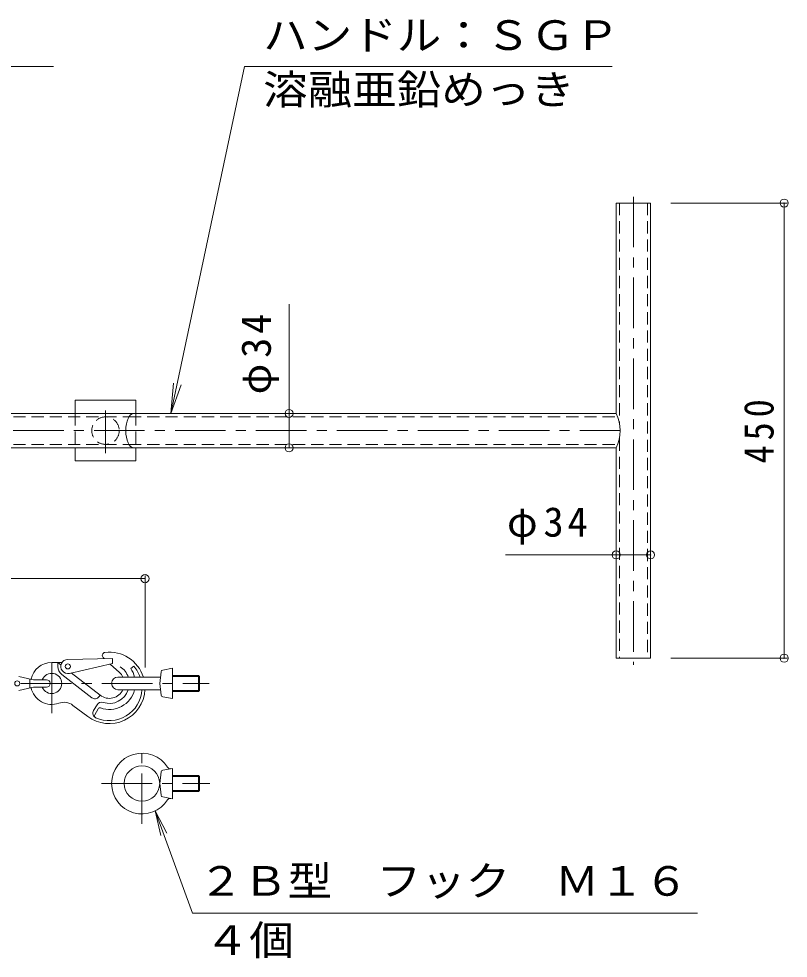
# Model space of a CAD drawing. Units: millimetres at full size, sheet at 1:10; details may follow other scales. Extents: x -1805 to 1696, y -1369 to 1367.
# Drawn here: x -285 to 475, y 147 to 1076 of the extents above; entities that cross this region are included whole.
import ezdxf
from ezdxf.enums import TextEntityAlignment as Align

# ---------------------------------------------------------------- set-up
doc = ezdxf.new("R2010")
doc.units = ezdxf.units.MM
doc.header["$LTSCALE"] = 10
doc.header["$PDMODE"] = 32
doc.header["$PDSIZE"] = 8
doc.linetypes.add('CHAIN1', pattern=[8, 5, -1, 1, -1])
doc.linetypes.add('DASHED1', pattern=[1.8, 1.2, -0.6])
for name, color, linetype, lineweight in [('C-0', 4, 'Continuous', 9), ('C-1', 2, 'Continuous', 9), ('C-2', 3, 'Continuous', 9), ('C-3', 6, 'Continuous', 9), ('C-5', 7, 'Continuous', 9), ('C-6', 6, 'Continuous', 9), ('C-8', 5, 'Continuous', 5), ('C-B', 3, 'Continuous', 9), ('C-F', 7, 'Continuous', 9)]:
    doc.layers.add(name, color=color, linetype=linetype, lineweight=lineweight)
doc.styles.add('ＭＳ ゴシック', font='')
doc.styles.get('ＭＳ ゴシック').set_extended_font_data('MS Gothic')

msp = doc.modelspace()

# ---------------------------------------------------------------- linework, layer by layer
at = {"layer": 'C-0', "linetype": 'DASHED1'}
for p, q in [((-176.11, 682.65), (306.69, 682.65)), ((-176.11, 655.05), (306.69, 655.05))]:
    msp.add_line(p, q, dxfattribs=at)
at = {"layer": 'C-0'}
for p, q in [((-171.5, 685.85), (305.27, 685.85)), ((-171.5, 651.85), (305.27, 651.85))]:
    msp.add_line(p, q, dxfattribs=at)
at = {"layer": 'C-0', "linetype": 'CHAIN1'}
msp.add_line((-1170.72, 668.85), (309.29, 668.85), dxfattribs=at)
at = {"layer": 'C-0'}
msp.add_arc((271.27, 668.85), 38.01, 333.43445, 26.56555, dxfattribs=at)
msp.add_ellipse((-171.5, 668.85), major_axis=(0, -17), ratio=0.464312, start_param=3.141593, end_param=6.283185, dxfattribs=at)
at = {"layer": 'C-1', "color": 3}
for p, q in [((-524.4, 685.85), (-171.5, 685.85)), ((-524.4, 651.85), (-171.5, 651.85))]:
    msp.add_line(p, q, dxfattribs=at)
at = {"layer": 'C-1', "color": 3, "linetype": 'DASHED1'}
for p, q in [((-524.4, 682.65), (-176.11, 682.65)), ((-524.4, 655.05), (-176.11, 655.05))]:
    msp.add_line(p, q, dxfattribs=at)
at = {"layer": 'C-1', "color": 4}
for p, q in [((-144.53, 430.37), (-145.86, 418.85)), ((-142.9, 432.11), (-133.36, 433.85)), ((-133.36, 403.85), (-133.36, 433.85)), ((-187.11, 425.1), (-145.14, 425.1)), ((-144.53, 407.32), (-145.86, 418.85)), ((-133.36, 426.85), (-107.36, 426.85)), ((-133.36, 425.85), (-106.36, 425.85)), ((-107.36, 410.85), (-107.36, 426.85)), ((-106.36, 425.85), (-107.36, 426.85)), ((-187.11, 412.6), (-145.14, 412.6)), ((-142.9, 405.58), (-133.36, 403.85)), ((-142.9, 333.14), (-133.36, 334.88)), ((-133.36, 334.88), (-133.36, 304.88)), ((-144.53, 331.4), (-145.86, 319.88)), ((-133.36, 327.88), (-107.36, 327.88)), ((-133.36, 326.88), (-106.36, 326.88)), ((-107.36, 311.88), (-107.36, 327.88)), ((-106.36, 326.88), (-107.36, 327.88)), ((-144.53, 308.35), (-145.86, 319.88)), ((-142.9, 306.61), (-133.36, 304.88))]:
    msp.add_line(p, q, dxfattribs=at)
at = {"layer": 'C-1', "color": 4, "linetype": 'CHAIN1'}
for p, q in [((-163.36, 279.88), (-163.36, 359.88)), ((-203.36, 319.88), (-96.36, 319.88))]:
    msp.add_line(p, q, dxfattribs=at)
at = {"layer": 'C-1', "color": 4}
for points in [[(-133.36, 411.85), (-106.36, 411.85), (-106.36, 425.85)], [(-133.36, 410.85), (-107.36, 410.85), (-106.36, 411.85)], [(-133.36, 312.88), (-106.36, 312.88), (-106.36, 326.88)], [(-133.36, 311.88), (-107.36, 311.88), (-106.36, 312.88)]]:
    msp.add_lwpolyline(points, dxfattribs=at)
msp.add_circle((-163.36, 319.88), 17.5, dxfattribs=at)
for centre, radius, start, end in [((-142.54, 430.15), 2, 100.30556, 173.4189), ((-187.11, 418.85), 6.25, 90, 269.81409), ((-142.54, 407.55), 2, 186.5811, 259.69444), ((-163.36, 319.88), 30, 32.36003, 327.63997), ((-135.48, 337.54), 3, 212.36011, 280.30467), ((-142.54, 331.18), 2, 100.30556, 173.4189), ((-142.54, 308.58), 2, 186.5811, 259.69444), ((-135.48, 302.21), 3, 79.69533, 147.63989)]:
    msp.add_arc(centre, radius, start, end, dxfattribs=at)
at = {"layer": 'C-2', "color": 4, "linetype": 'CHAIN1'}
msp.add_line((-199.4, 688.67), (-199.4, 646.66), dxfattribs=at)
at = {"layer": 'C-3', "linetype": 'CHAIN1'}
for p, q in [((-252.61, 389.38), (-252.61, 447.48)), ((-283.05, 418.85), (-96.83, 418.85))]:
    msp.add_line(p, q, dxfattribs=at)
at = {"layer": 'C-3'}
for p, q in [((-252.61, 439.6), (-242.4, 439.6)), ((-246.61, 435.67), (-246.61, 439.6)), ((-246.61, 439.6), (-243.45, 437.16)), ((-192.61, 443.6), (-236.76, 442.66)), ((-192.5, 438.6), (-235.04, 428.84)), ((-200.59, 443.43), (-201.64, 444.39)), ((-185.64, 429.72), (-194.76, 438.08)), ((-192.5, 438.6), (-192.61, 443.6)), ((-212.86, 404.69), (-242.72, 427.75)), ((-233.22, 429.26), (-204.62, 407.17)), ((-174.52, 433.62), (-171.39, 435.81)), ((-205.85, 405.59), (-204.62, 407.17)), ((-217.01, 386.22), (-231.54, 397.17)), ((-207.73, 397.86), (-211.14, 391.94)), ((-206.66, 393.71), (-210.05, 387.83))]:
    msp.add_line(p, q, dxfattribs=at)
msp.add_circle((-236.61, 435.67), 2.5, dxfattribs=at)
for centre, radius, start, end in [((-199.61, 446.6), 3, 96.89047, 227.48129), ((-195.73, 414.46), 35.37, 17.49669, 96.89047), ((-252.61, 418.85), 20.75, 90, 168.49119), ((-236.61, 435.67), 7, 91.21189, 282.91685), ((-252.61, 418.85), 10, 201.40758, 158.59242), ((-236.61, 435.67), 10, 180, 232.32159), ((-195.61, 418.85), 14.75, 25.07009, 47.48129), ((-195.61, 418.85), 19.75, 18.44861, 56.77903), ((-195.61, 418.85), 25.75, 14.04697, 35), ((-195.73, 414.46), 32.37, 19.1788, 41.24948), ((-252.61, 418.85), 20.75, 191.50881, 289.68711), ((-195.73, 414.46), 35.37, 233, 356.97421), ((-195.73, 414.46), 32.37, 245.49836, 356.69346), ((-195.61, 418.85), 14.75, 232.32159, 334.92991), ((-195.61, 418.85), 25.75, 250.38025, 345.95303), ((-195.61, 418.85), 19.75, 251.65512, 341.55139), ((-240.57, 385.19), 15, 53, 109.68711), ((-209.8, 408.65), 5, 232.32159, 322.32159), ((-203.4, 395.36), 5, 71.65512, 150), ((-206.81, 389.44), 5, 150, 246.10327), ((-204.93, 392.71), 2, 70.38025, 150), ((-208.32, 386.83), 2, 150, 245.49836)]:
    msp.add_arc(centre, radius, start, end, dxfattribs=at)
at = {"layer": 'C-5'}
for p, q in [((-18, 685.85), (-18, 794)), ((305.27, 545.99), (196.03, 545.99))]:
    msp.add_line(p, q, dxfattribs=at)
at = {"layer": 'C-5', "linetype": 'DASHED1'}
msp.add_circle((-199.4, 668.85), 13.6, dxfattribs=at)
at = {"layer": 'C-6'}
for p, q in [((305.27, 893.85), (305.27, 685.85)), ((305.27, 651.85), (305.27, 443.85)), ((305.27, 443.85), (339.27, 443.85))]:
    msp.add_line(p, q, dxfattribs=at)
at = {"layer": 'C-6', "linetype": 'DASHED1'}
for p, q in [((308.47, 893.85), (308.47, 676.67)), ((336.07, 893.85), (336.07, 443.85)), ((308.47, 661.03), (308.47, 443.85))]:
    msp.add_line(p, q, dxfattribs=at)
at = {"layer": 'C-6', "linetype": 'CHAIN1'}
msp.add_line((322.27, 900.19), (322.27, 437.11), dxfattribs=at)
at = {"layer": 'C-6'}
msp.add_lwpolyline([(305.27, 893.85), (339.27, 893.85), (339.27, 443.85)], dxfattribs=at)
at = {"layer": 'C-8', "color": 2, "lineweight": 9}
for p, q in [((-229.4, 698.85), (-229.4, 685.85)), ((-229.4, 698.85), (-169.4, 698.85)), ((-169.4, 698.85), (-169.4, 685.85)), ((-229.4, 651.85), (-229.4, 638.85)), ((-169.4, 651.85), (-169.4, 638.85)), ((-229.4, 638.85), (-169.4, 638.85))]:
    msp.add_line(p, q, dxfattribs=at)
at = {"layer": 'C-8', "color": 2, "linetype": 'DASHED1', "lineweight": 9}
for p, q in [((-229.4, 685.85), (-229.4, 651.85)), ((-169.4, 685.85), (-169.4, 651.85))]:
    msp.add_line(p, q, dxfattribs=at)
at = {"layer": 'C-B'}
for p, q in [((-272.34, 422.85), (-285.09, 425.68)), ((-274.17, 414.44), (-274.17, 423.26)), ((-257.71, 422.5), (-269.09, 422.5)), ((-254.21, 419), (-254.21, 418.7)), ((-272.34, 414.84), (-285.09, 412.01)), ((-257.71, 415.2), (-269.09, 415.2))]:
    msp.add_line(p, q, dxfattribs=at)
msp.add_circle((-286.61, 418.85), 2.5, dxfattribs=at)
for centre, radius, start, end in [((-269.09, 437.5), 15, 257.5, 270), ((-257.71, 419), 3.5, 0, 90), ((-257.71, 418.7), 3.5, 270, 0), ((-269.09, 400.2), 15, 90, 102.5)]:
    msp.add_arc(centre, radius, start, end, dxfattribs=at)
at = {"layer": 'C-F'}
for p, q in [((-614, 1029.03), (-250.7, 1029.03)), ((-61.91, 1029.03), (301.39, 1029.03)), ((474.28, 893.85), (359.27, 893.85)), ((471.28, 443.85), (471.28, 893.85)), ((-134.7, 685.85), (-124.7, 714.13)), ((-18, 651.85), (-18, 685.85)), ((339.27, 545.99), (305.27, 545.99)), ((-918.61, 522.47), (-160.36, 522.47)), ((-160.36, 525.47), (-160.36, 434.46)), ((474.28, 443.85), (359.27, 443.85)), ((-150.23, 292.9), (-144.83, 268.49)), ((-113.46, 191.69), (385.65, 191.69))]:
    msp.add_line(p, q, dxfattribs=at)
for points in [[(-61.91, 1029.03), (-134.7, 685.85), (-132.36, 715.76)], [(-113.46, 191.69), (-150.23, 292.9), (-138.7, 270.72)]]:
    msp.add_lwpolyline(points, dxfattribs=at)
for p in [(471.28, 893.85), (-18, 685.85), (-18, 651.85), (305.27, 545.99), (339.27, 545.99), (-160.36, 522.47), (471.28, 443.85)]:
    msp.add_point(p, dxfattribs=at)

# ---------------------------------------------------------------- texts
at = {"layer": 'C-F', "color": 2, "style": 'ＭＳ ゴシック', "width": 1.1}
for s, p in [('ハンドル：ＳＧＰ', (-43.59, 1036.48)), ('溶融亜鉛めっき', (-43.59, 982.68)), ('２Ｂ型\u3000フック\u3000Ｍ１６', (-107.41, 200.12)), ('４個', (-101.35, 141.6))]:
    msp.add_text(s, height=29.33, dxfattribs=at).set_placement(p, align=Align.BOTTOM_LEFT)
at = {"layer": 'C-F', "color": 2, "char_height": 29.33, "attachment_point": 7, "rotation": 90, "style": 'ＭＳ ゴシック'}
for s, insert in [('\\T1.19;φ34', (-28, 704.7)), ('\\T1.27;\\W0.9;450', (461.28, 636.35))]:
    msp.add_mtext(s, dxfattribs=dict(at, insert=insert))
at = {"layer": 'C-F', "color": 2, "insert": (197.37, 555.99), "char_height": 29.33, "attachment_point": 7, "style": 'ＭＳ ゴシック'}
msp.add_mtext('\\T1.19;φ34', dxfattribs=at)

doc.saveas('drawing.dxf')
